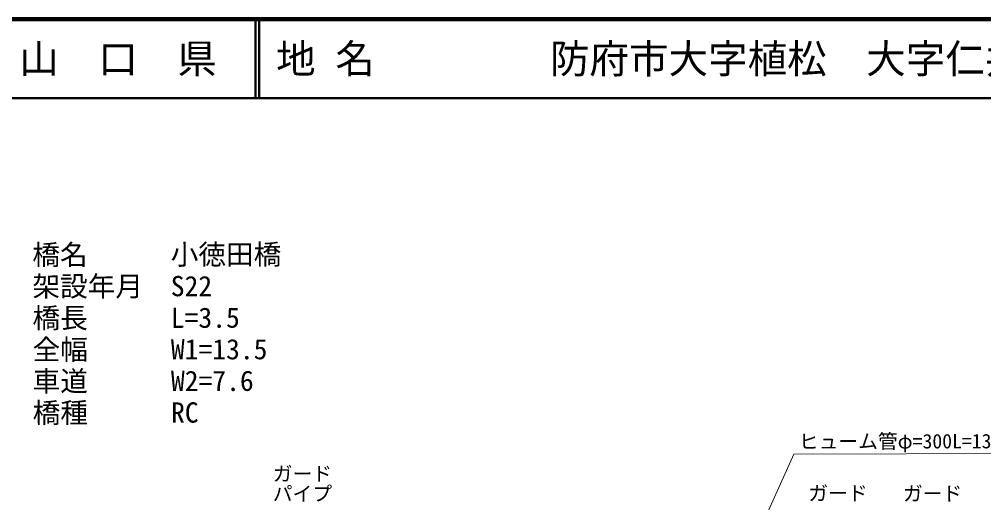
# Model space of a CAD drawing. Units: millimetres, scale not verified. Extents: x 40000 to 680000, y 20000 to 380000.
# Drawn here: x 337884 to 459897, y 318806 to 380000 of the extents above; entities that cross this region are included whole.
import ezdxf
from ezdxf.enums import TextEntityAlignment as Align

# ---------------------------------------------------------------- set-up
doc = ezdxf.new("R2010")
doc.units = ezdxf.units.MM
doc.header["$LTSCALE"] = 1000
for name, color, linetype, lineweight in [('M-STR-HTXT', 7, 'Continuous', 13), ('M-TTL', 2, 'Continuous', 140), ('M-TTL-LINE', 7, 'Continuous', 50), ('M-TTL-TXT', 7, 'Continuous', 13)]:
    doc.layers.add(name, color=color, linetype=linetype, lineweight=lineweight)
doc.styles.add('ＭＳ ゴシック', font='')
doc.styles.get('ＭＳ ゴシック').set_extended_font_data('MS Gothic')

msp = doc.modelspace()

# ---------------------------------------------------------------- linework, layer by layer
at = {"layer": 'M-STR-HTXT'}
msp.add_lwpolyline([(464355, 325021), (435864, 324965), (414446, 277336)], dxfattribs=at)
at = {"layer": 'M-TTL'}
msp.add_line((680000, 380000), (40000, 380000), dxfattribs=at)
at = {"layer": 'M-TTL-LINE'}
for p, q in [((367750, 380000), (367750, 370000)), ((368250, 380000), (368250, 370000)), ((40000, 370000), (680000, 370000))]:
    msp.add_line(p, q, dxfattribs=at)

# ---------------------------------------------------------------- texts
at = {"layer": 'M-STR-HTXT', "style": 'ＭＳ ゴシック'}
for s, p in [('橋名\u3000\u3000\u3000小徳田橋', (339535, 351472)), ('架設年月\u3000S22', (339543, 347472)), ('橋長\u3000\u3000\u3000L=3.5', (339551, 343472)), ('全幅\u3000\u3000\u3000W1=13.5', (339558, 339472)), ('車道\u3000\u3000\u3000W2=7.6', (339566, 335472)), ('橋種\u3000\u3000\u3000RC', (339574, 331472))]:
    msp.add_text(s, height=2566, rotation=0.112, dxfattribs=at).set_placement(p, align=Align.TOP_LEFT)
for s, p in [('ヒューム管φ=300L=13.6', (449942, 326586)), ('ガード', (373699, 322474)), ('パイプ', (373704, 319951)), ('ガード', (441464, 320015)), ('ガード', (453428, 319972))]:
    msp.add_text(s, height=1833, rotation=0.112, dxfattribs=at).set_placement(p, align=Align.MIDDLE_CENTER)
at = {"layer": 'M-TTL-TXT', "style": 'ＭＳ ゴシック'}
msp.add_text('山\u3000口\u3000県', height=3666, dxfattribs=at).set_placement((350375, 375000), align=Align.MIDDLE_CENTER)
for s, p in [('地 名', (370380, 375000)), ('防府市大字植松\u3000大字仁井令', (405024, 375000))]:
    msp.add_text(s, height=3666, dxfattribs=at).set_placement(p, align=Align.MIDDLE_LEFT)

doc.saveas('drawing.dxf')
